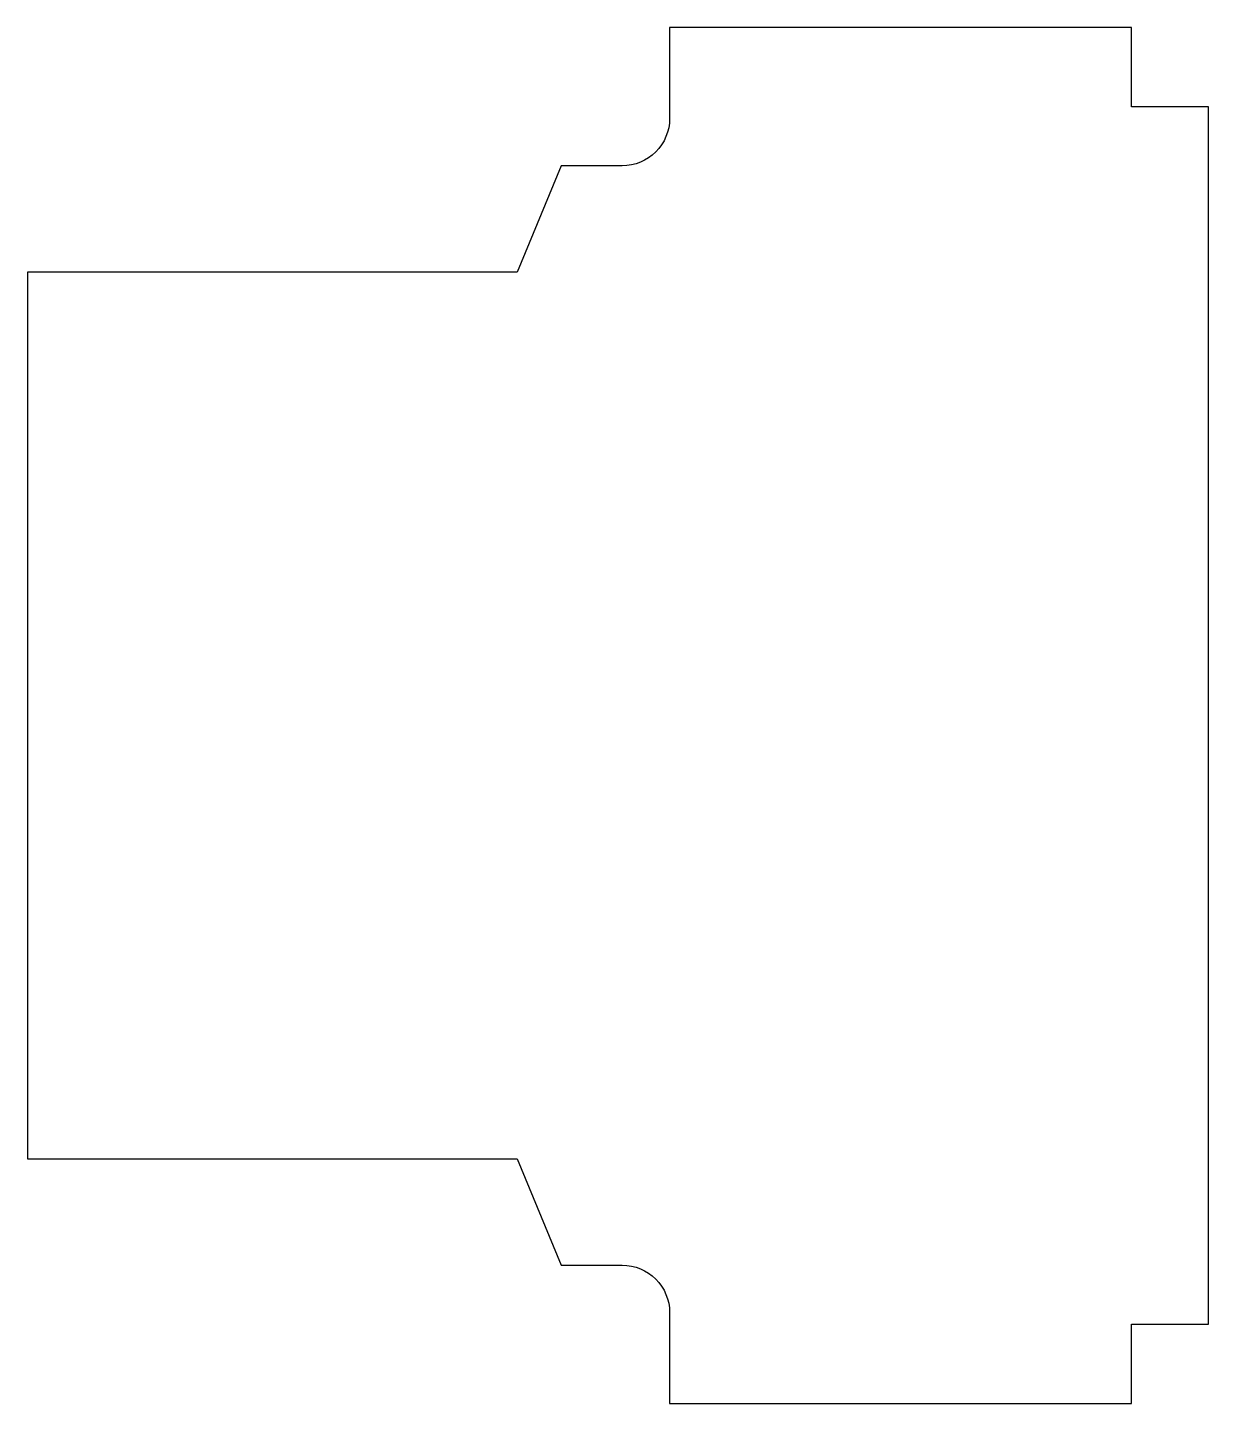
# Model space of a CAD drawing. Header units: millimetres. Extents: x -68 to 32, y -58 to 58.
import ezdxf

# ---------------------------------------------------------------- set-up
doc = ezdxf.new("R2010")
doc.units = ezdxf.units.MM
doc.layers.get('0').update_dxf_attribs({"linetype": 'CONTINUOUS'})

msp = doc.modelspace()

# ---------------------------------------------------------------- linework, layer by layer
msp.add_lwpolyline([(-67.71, 37.5), (-67.71, -37.5), (-26.29, -37.5), (-22.56, -46.5), (-17.39, -46.5, -0.414214), (-13.39, -50.5), (-13.39, -58.2), (25.7, -58.2), (25.7, -51.5), (32.2, -51.5), (32.2, 51.5), (25.7, 51.5), (25.7, 58.2), (-13.39, 58.2), (-13.39, 50.5, -0.414214), (-17.39, 46.5), (-22.56, 46.5), (-26.29, 37.5)], format="xyb", close=True)

doc.saveas('drawing.dxf')
